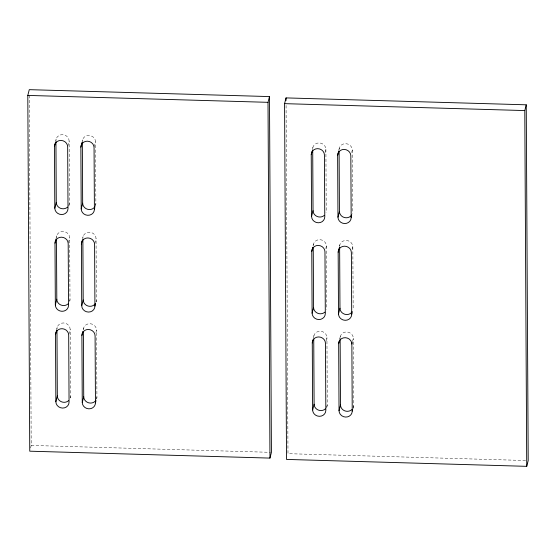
<?xml version="1.0" encoding="UTF-8"?>
<svg xmlns="http://www.w3.org/2000/svg" width="556" height="556" viewBox="0 0 556 556"><rect width="100%" height="100%" fill="white"/><g stroke="black" fill="none" stroke-linecap="round" stroke-linejoin="round"><path stroke-width="0.42" stroke-dasharray="2.78 2.08" d="M55.732 140.71L56.149 139.069M67.874 145.971L69.132 141.043A6.63 6.151 14.3 0 0 62.494 134.677A6.63 6.151 14.3 0 0 55.934 140.661M56.052 238.302L56.677 235.834M82.128 141.467L82.545 139.827M68.84 205.268L69.465 202.808L69.132 141.043M68.833 206.04L69.25 204.399A6.63 6.151 14.3 0 0 69.465 202.808M68.402 242.736L69.66 237.808A6.63 6.151 14.3 0 0 63.03 231.442A6.63 6.151 14.3 0 0 56.462 237.426M94.27 146.728L95.528 141.801A6.63 6.151 14.3 0 0 88.891 135.435A6.63 6.151 14.3 0 0 82.33 141.419M56.552 329.805L57.178 327.345M82.656 238.239L83.073 236.592M30.587 447.9L31.212 445.432L29.287 94.006M69.583 301.213L70 299.573L69.66 237.808M95.236 206.033L95.868 203.565L95.528 141.801M68.902 334.246L70.16 329.319A6.63 6.151 14.3 0 0 63.53 322.953A6.63 6.151 14.3 0 0 56.962 328.937M94.798 243.493L96.056 238.566A6.63 6.151 14.3 0 0 89.426 232.2A6.63 6.151 14.3 0 0 82.858 238.183M83.157 329.743L83.574 328.103M70.112 397.978L70.529 396.338L70.16 329.319M95.979 301.977L96.396 300.33L96.056 238.566M95.931 332.537L96.556 330.076A6.63 6.151 14.3 0 0 89.926 323.71A6.63 6.151 14.3 0 0 83.358 329.694M96.508 398.742L96.925 397.095L96.556 330.076M312.291 149.772L312.917 147.305M325.065 152.559L325.899 149.279A6.63 6.151 14.3 0 0 319.269 142.913A6.63 6.151 14.3 0 0 312.701 148.897M313.035 245.717L313.452 244.07M338.687 150.53L339.32 148.063M325.802 248.511L326.435 246.044A6.63 6.151 14.3 0 0 319.797 239.678A6.63 6.151 14.3 0 0 313.236 245.662M351.67 152.504L352.302 150.037A6.63 6.151 14.3 0 0 345.665 143.67A6.63 6.151 14.3 0 0 339.097 149.654M313.327 338.048L313.952 335.581M339.431 246.475L339.848 244.835M326.094 340.835L326.935 337.555A6.63 6.151 14.3 0 0 320.298 331.188A6.63 6.151 14.3 0 0 313.737 337.172M352.198 249.269L352.831 246.801A6.63 6.151 14.3 0 0 346.193 240.435A6.63 6.151 14.3 0 0 339.633 246.426M339.723 338.806L340.348 336.338M326.671 407.041L327.303 404.573L326.935 337.555M326.664 407.812L327.088 406.165A6.63 6.151 14.3 0 0 327.303 404.573M352.497 341.599L353.331 338.312A6.63 6.151 14.3 0 0 346.701 331.946A6.63 6.151 14.3 0 0 340.133 337.93M353.074 407.798L353.699 405.338L353.331 338.312M353.067 408.57L353.484 406.929A6.63 6.151 14.3 0 0 353.699 405.338M31.212 445.432L270.563 452.327M525.601 460.514L287.987 453.675L286.076 104.841M352.302 150.037L352.636 211.801A6.63 6.151 14.3 0 1 352.421 213.393M352.831 246.801L353.171 308.566M325.899 149.279L326.24 211.044A6.63 6.151 14.3 0 1 326.024 212.635M326.435 246.044L326.768 307.809A6.63 6.151 14.3 0 1 326.553 309.4M70.529 396.338A6.63 6.151 14.3 0 1 70.313 397.929M70 299.573A6.63 6.151 14.3 0 1 69.785 301.164M96.925 397.095A6.63 6.151 14.3 0 1 96.709 398.687M96.396 300.33A6.63 6.151 14.3 0 1 96.181 301.922M95.868 203.565A6.63 6.151 14.3 0 1 95.646 205.157"/><path stroke-width="0.83" d="M27.8 95.417L29.266 89.662L269.479 96.577L271.425 452.348L269.959 458.095L29.753 451.187L27.8 95.417L268.013 102.325L269.479 96.577M54.467 146.409A6.63 6.151 14.3 0 1 61.028 140.425A6.63 6.151 14.3 0 1 67.665 146.791L68.006 208.556A6.63 6.151 14.3 0 1 61.438 214.54A6.63 6.151 14.3 0 1 54.808 208.173L54.467 146.409L55.51 142.301M54.808 208.173L56.267 202.426L55.934 141.516M54.995 243.174A6.63 6.151 14.3 0 1 61.563 237.19A6.63 6.151 14.3 0 1 68.193 243.556L68.534 305.32A6.63 6.151 14.3 0 1 61.966 311.304A6.63 6.151 14.3 0 1 55.336 304.938L54.995 243.174L56.045 239.066M94.819 207.673L94.402 209.313A6.63 6.151 14.3 0 1 87.834 215.304A6.63 6.151 14.3 0 1 81.204 208.938L80.863 147.166L82.121 142.239M55.336 304.938L56.802 299.191L56.469 239.143M81.204 208.938L82.663 203.183L82.33 142.28M55.496 334.684A6.63 6.151 14.3 0 1 62.063 328.7A6.63 6.151 14.3 0 1 68.694 335.066L69.062 402.085A6.63 6.151 14.3 0 1 62.501 408.076A6.63 6.151 14.3 0 1 55.864 401.71L55.496 334.684L56.545 330.577M95.347 304.438L94.93 306.078A6.63 6.151 14.3 0 1 88.362 312.069A6.63 6.151 14.3 0 1 81.732 305.703L81.391 243.938L82.232 240.651M55.864 401.71L57.331 395.955L56.969 330.653M81.732 305.703L83.198 299.955L82.865 239.045M95.882 401.203L95.458 402.85A6.63 6.151 14.3 0 1 88.897 408.834A6.63 6.151 14.3 0 1 82.26 402.468L81.892 335.442L82.941 331.341M82.26 402.468L83.727 396.72L83.372 331.418M284.575 103.652L286.041 97.905L526.247 104.813L528.2 460.583L526.734 466.338L286.521 459.423L284.575 103.652L524.788 110.568L526.247 104.813M311.242 154.644A6.63 6.151 14.3 0 1 317.803 148.66A6.63 6.151 14.3 0 1 324.44 155.027L324.774 216.791A6.63 6.151 14.3 0 1 318.213 222.782A6.63 6.151 14.3 0 1 311.575 216.409L311.242 154.644L312.076 151.364M311.575 216.409L313.042 210.661L312.715 150.613M311.77 251.416A6.63 6.151 14.3 0 1 318.331 245.425A6.63 6.151 14.3 0 1 324.968 251.792L325.309 313.556A6.63 6.151 14.3 0 1 318.741 319.547A6.63 6.151 14.3 0 1 312.111 313.181L311.77 251.416L312.813 247.309M351.594 215.909L351.17 217.549A6.63 6.151 14.3 0 1 344.609 223.54A6.63 6.151 14.3 0 1 337.972 217.174L337.638 155.409L338.68 151.301M312.111 313.181L313.57 307.426L313.243 247.378M337.972 217.174L339.438 211.426L339.111 151.371M312.27 342.92A6.63 6.151 14.3 0 1 318.838 336.936A6.63 6.151 14.3 0 1 325.469 343.302L325.837 410.328A6.63 6.151 14.3 0 1 319.269 416.312A6.63 6.151 14.3 0 1 312.639 409.946L312.27 342.92L313.104 339.64M352.122 312.674L351.705 314.321A6.63 6.151 14.3 0 1 345.137 320.305A6.63 6.151 14.3 0 1 338.507 313.938L338.166 252.174L339.216 248.066M312.639 409.946L314.105 404.198L313.744 338.889M338.507 313.938L339.973 308.191L339.633 247.281M352.65 409.438L352.233 411.086A6.63 6.151 14.3 0 1 345.665 417.07A6.63 6.151 14.3 0 1 339.035 410.703L338.667 343.684L339.507 340.397M352.233 411.086L351.865 344.06L352.282 342.42M339.035 410.703L340.501 404.956L340.14 338.792M524.788 110.568L526.734 466.338M351.17 217.549L350.836 155.784A6.63 6.151 14.3 0 0 344.199 149.418A6.63 6.151 14.3 0 0 337.638 155.409M351.705 314.321L351.364 252.556A6.63 6.151 14.3 0 0 344.734 246.183A6.63 6.151 14.3 0 0 338.166 252.174M286.041 97.905L286.055 100.504M268.013 102.325L269.959 458.095M94.402 209.313L94.061 147.548A6.63 6.151 14.3 0 0 87.431 141.182A6.63 6.151 14.3 0 0 80.863 147.166M94.93 306.078L94.589 244.313A6.63 6.151 14.3 0 0 87.959 237.947A6.63 6.151 14.3 0 0 81.391 243.938M95.458 402.85L95.09 335.824A6.63 6.151 14.3 0 0 88.46 329.458A6.63 6.151 14.3 0 0 81.892 335.442M68.617 400.654A6.63 6.151 14.3 0 1 61.438 401.779A6.63 6.151 14.3 0 1 57.331 395.955M68.089 303.882A6.63 6.151 14.3 0 1 60.903 305.015A6.63 6.151 14.3 0 1 56.802 299.191M67.561 207.117A6.63 6.151 14.3 0 1 60.375 208.25A6.63 6.151 14.3 0 1 56.267 202.426M96.056 400.16A6.63 6.151 14.3 0 1 88.654 402.822A6.63 6.151 14.3 0 1 83.727 396.72M95.528 303.395A6.63 6.151 14.3 0 1 88.119 306.057A6.63 6.151 14.3 0 1 83.198 299.955M95 206.63A6.63 6.151 14.3 0 1 87.591 209.292A6.63 6.151 14.3 0 1 82.663 203.183M351.767 214.866A6.63 6.151 14.3 0 1 344.366 217.528A6.63 6.151 14.3 0 1 339.438 211.426M352.302 311.631A6.63 6.151 14.3 0 1 344.894 314.293A6.63 6.151 14.3 0 1 339.973 308.191M351.788 409.647A6.63 6.151 14.3 0 1 344.602 410.78A6.63 6.151 14.3 0 1 340.501 404.956M338.667 343.684A6.63 6.151 14.3 0 1 345.234 337.694A6.63 6.151 14.3 0 1 351.865 344.06M325.392 408.889A6.63 6.151 14.3 0 1 318.206 410.022A6.63 6.151 14.3 0 1 314.105 404.198M324.864 312.125A6.63 6.151 14.3 0 1 317.678 313.25A6.63 6.151 14.3 0 1 313.57 307.426M324.329 215.353A6.63 6.151 14.3 0 1 317.149 216.486A6.63 6.151 14.3 0 1 313.042 210.661"/></g></svg>
